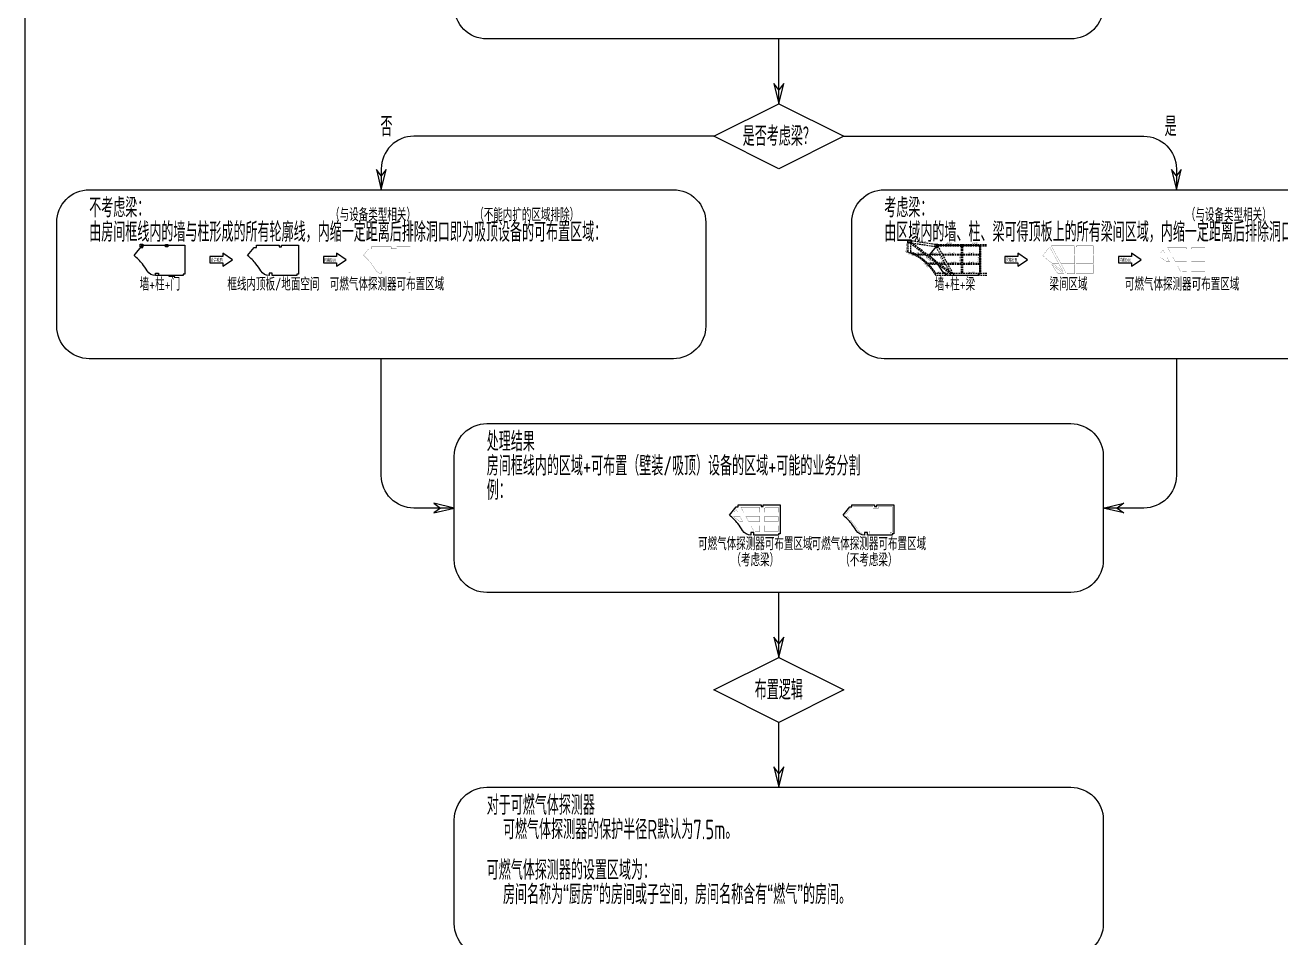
# Model space of a CAD drawing. Header units: millimetres. Extents: x -77018 to 517482, y 450785 to 1577285.
# Drawn here: x -77018 to 309946, y 732412 to 1013509 of the extents above; entities that cross this region are included whole.
import ezdxf
from ezdxf.enums import TextEntityAlignment as Align

# ---------------------------------------------------------------- set-up
doc = ezdxf.new("R2010")
doc.units = ezdxf.units.MM
doc.header["$LTSCALE"] = 1000
doc.linetypes.add('__覆盖_S20-tplt_TEN25IN7$0$DASHED', pattern=[0.75, 0.5, -0.25])
for name, color, linetype in [('C-SHET-SHET', 144, 'Continuous'), ('E-UNIV-DIAG', 2, 'Continuous'), ('E-UNIV-NOTE', 6, 'Continuous'), ('E-UNIV-REV', 6, 'Continuous'), ('S_BEAM', 4, '__覆盖_S20-tplt_TEN25IN7$0$DASHED'), ('S_BEAM_SECD', 142, '__覆盖_S20-tplt_TEN25IN7$0$DASHED'), ('S_BEAM_SECD_TEXT_HORZ', 9, 'Continuous'), ('S_BEAM_SECD_TEXT_VERT', 211, 'Continuous'), ('S_BEAM_TEXT_HORZ', 7, 'Continuous'), ('S_BEAM_TEXT_VERT', 41, 'Continuous'), ('可布置区域（吸顶）', 3, 'Continuous'), ('房间框线', 30, 'Continuous'), ('门窗框线', 114, 'Continuous')]:
    doc.layers.add(name, color=color, linetype=linetype)
doc.layers.add('柱子', color=7, linetype='Continuous', plot=False)
doc.styles.add('__覆盖_S20-tplt_TEN25IN7$0$TH-STYLE1', font='Tssdeng.shx', dxfattribs={"width": 0.7, "bigfont": 'Tssdchn.shx'})
doc.styles.add('TH-STYLE3', font='tssdeng.shx', dxfattribs={"width": 0.65, "bigfont": 'tssdchn.shx'})

msp = doc.modelspace()

# ---------------------------------------------------------------- linework, layer by layer
at = {"layer": 'C-SHET-SHET'}
msp.add_lwpolyline([(-77018, 1577285), (517482, 1577285), (517482, 450785), (-77018, 450785)], close=True, dxfattribs=at)
at = {"layer": 'E-UNIV-DIAG'}
for points in [[(245232, 1009285), (65232, 1009285, -0.4142136), (55232, 1019285), (55232, 1031285, -0.4142136), (65232, 1041285), (245232, 1041285, -0.4142136), (255232, 1031285), (255232, 1019285, -0.4142136)], [(122732, 910785), (-57268, 910785, -0.4142136), (-67268, 920785), (-67268, 952785, -0.4142136), (-57268, 962785), (122732, 962785, -0.4142136), (132732, 952785), (132732, 920785, -0.4142136)], [(367732, 910785), (187732, 910785, -0.4142136), (177732, 920785), (177732, 952785, -0.4142136), (187732, 962785), (367732, 962785, -0.4142136), (377732, 952785), (377732, 920785, -0.4142136)], [(245232, 838785), (65232, 838785, -0.4142136), (55232, 848785), (55232, 880785, -0.4142136), (65232, 890785), (245232, 890785, -0.4142136), (255232, 880785), (255232, 848785, -0.4142136)], [(245232, 726785), (65232, 726785, -0.4142136), (55232, 736785), (55232, 768785, -0.4142136), (65232, 778785), (245232, 778785, -0.4142136), (255232, 768785), (255232, 736785, -0.4142136)]]:
    msp.add_lwpolyline(points, format="xyb", close=True, dxfattribs=at)
for points in [[(155232, 989285), (155232, 1009285)], [(155232, 989285), (156732, 995561), (155232, 993561), (153732, 995561), (155232, 989285)], [(32732, 962785), (34232, 969061), (32732, 967061), (31232, 969061), (32732, 962785)], [(277732, 962785), (279232, 969061), (277732, 967061), (276232, 969061), (277732, 962785)], [(55232, 864785), (48956, 866285), (50956, 864785), (48956, 863285), (55232, 864785)], [(255232, 864785), (261508, 866285), (259508, 864785), (261508, 863285), (255232, 864785)], [(155232, 818785), (155232, 838785)], [(155232, 818785), (156732, 825061), (155232, 823061), (153732, 825061), (155232, 818785)], [(155232, 778785), (155232, 798785)], [(155232, 778785), (156732, 785061), (155232, 783061), (153732, 785061), (155232, 778785)]]:
    msp.add_lwpolyline(points, dxfattribs=at)
for points in [[(155232, 989285), (175232, 979285), (155232, 969285), (135232, 979285)], [(155232, 818785), (175232, 808785), (155232, 798785), (135232, 808785)]]:
    msp.add_lwpolyline(points, close=True, dxfattribs=at)
for points in [[(135232, 979285), (42732, 979285, 0.4142136), (32732, 969285), (32732, 962785)], [(175232, 979285), (267732, 979285, -0.4142136), (277732, 969285), (277732, 962785)], [(55232, 864785), (42732, 864785, -0.4142136), (32732, 874785), (32732, 910785)], [(277732, 910785), (277732, 874785, -0.4142136), (267732, 864785), (255232, 864785)]]:
    msp.add_lwpolyline(points, format="xyb", dxfattribs=at)
at = {"layer": 'E-UNIV-NOTE'}
for points in [[(-13105, 941268), (-16105, 943268), (-16105, 942268), (-20074, 942268), (-20074, 940268), (-16105, 940268), (-16105, 939268), (-13105, 941268)], [(21895, 941268), (18895, 943268), (18895, 942268), (14926, 942268), (14926, 940268), (18895, 940268), (18895, 939268), (21895, 941268)], [(231895, 941268), (228895, 943268), (228895, 942268), (224926, 942268), (224926, 940268), (228895, 940268), (228895, 939268), (231895, 941268)], [(266895, 941268), (263895, 943268), (263895, 942268), (259926, 942268), (259926, 940268), (263895, 940268), (263895, 939268), (266895, 941268)]]:
    msp.add_lwpolyline(points, dxfattribs=at)
at = {"layer": 'E-UNIV-REV', "const_width": 50}
for points in [[(238763, 945068), (238596, 945068), (236830, 942918), (239932, 942918)], [(246432, 945218), (246282, 945218), (246282, 945518), (239232, 945518), (239232, 945461), (240615, 942918), (246432, 942918)], [(252082, 945518), (246982, 945518), (246982, 945218), (246832, 945218), (246832, 942918), (252082, 942918)], [(246432, 942618), (240778, 942618), (242138, 940118), (246432, 940118)], [(252082, 942618), (246832, 942618), (246832, 940118), (252082, 940118)], [(241618, 939818), (239937, 939818), (242796, 937653)], [(246432, 939818), (242301, 939818), (243742, 937168), (244082, 937168), (244082, 937018), (246432, 937018)], [(252082, 939818), (246832, 939818), (246832, 937018), (252082, 937018)]]:
    msp.add_lwpolyline(points, close=True, dxfattribs=at)
for points in [[(240095, 942618), (236584, 942618), (236550, 942576, -0.0221466), (237766, 941463), (239541, 940118), (241455, 940118)], [(239275, 939818), (239230, 939818, -0.0323281), (240606, 937826, 0.0902859), (241315, 937018), (242971, 937018)]]:
    msp.add_lwpolyline(points, format="xyb", close=True, dxfattribs=at)
at = {"layer": 'S_BEAM'}
for p, q in [((195032, 946418), (195032, 943595)), ((203432, 945272), (195407, 946418)), ((208182, 936858), (195563, 946418)), ((195832, 946418), (195832, 943283)), ((203432, 945979), (195882, 947058)), ((208435, 937168), (195882, 946678)), ((203681, 945218), (208182, 936943)), ((203882, 945915), (204232, 945865)), ((204232, 945918, 0), (211282, 945918, 0)), ((204232, 945518, 0), (211282, 945518, 0)), ((204232, 945461), (208742, 937168)), ((211432, 945218, 0), (211432, 937018, 0)), ((211832, 945218, 0), (211832, 937018, 0)), ((211982, 945918, 0), (219332, 945918, 0)), ((211982, 945518, 0), (219332, 945518, 0)), ((208182, 937018), (203283, 937018)), ((219332, 937018), (209082, 937018)), ((208182, 936418), (203645, 936418)), ((219332, 936418), (209082, 936418))]:
    msp.add_line(p, q, dxfattribs=at)
at = {"layer": 'S_BEAM_SECD'}
for p, q in [((217082, 945518), (217082, 937018)), ((217382, 945518), (217382, 937018)), ((200183, 942918), (196639, 942918)), ((200579, 942618), (197227, 942618)), ((204932, 942918), (200845, 942918)), ((205095, 942618), (201241, 942618)), ((211432, 942918), (205615, 942918)), ((211432, 942618), (205778, 942618)), ((217082, 942918), (211832, 942918)), ((217082, 942618), (211832, 942618)), ((203879, 940118), (200705, 940118)), ((204275, 939818), (201017, 939818)), ((206455, 940118), (204541, 940118)), ((206618, 939818), (204937, 939818)), ((211432, 940118), (207138, 940118)), ((211432, 939818), (207301, 939818)), ((217082, 940118), (211832, 940118)), ((217082, 939818), (211832, 939818))]:
    msp.add_line(p, q, dxfattribs=at)
for centre, radius, start, end in [((189458, 928148), 16422, 30.2411, 72.60745), ((189474, 928160), 16806, 61.42392, 67.76549), ((189474, 928160), 16706, 31.60574, 59.93806)]:
    msp.add_arc(centre, radius, start, end, dxfattribs=at)
at = {"layer": '可布置区域（吸顶）', "const_width": 50}
for points in [[(41182, 936868), (34582, 936868), (34582, 937668), (32682, 937668), (32682, 936918, -0.2107164), (31035, 938083, 0.0349117), (29498, 940284, 0.0237031), (28271, 941664, 0.0184713), (27246, 942637), (28832, 944568), (29732, 944568), (29732, 945218), (35782, 945218), (35782, 944718), (37482, 944718), (37482, 945218), (41682, 945218), (41682, 937318), (41182, 937318)], [(274798, 942118), (272811, 942118, -0.0051905), (273095, 941841), (274709, 940618), (275614, 940618)], [(189658, 856914), (183058, 856914), (183058, 857714), (181158, 857714), (181158, 856964, -0.2107164), (179510, 858129, 0.0349117), (177974, 860329, 0.0237031), (176746, 861710, 0.0184713), (175722, 862682), (177308, 864614), (178208, 864614), (178208, 865264), (184258, 865264), (184258, 864764), (185958, 864764), (185958, 865264), (190158, 865264), (190158, 857364), (189658, 857364)], [(143273, 862164), (141287, 862164, -0.0051905), (141571, 861887), (143185, 860664), (144089, 860664)]]:
    msp.add_lwpolyline(points, format="xyb", close=True, dxfattribs=at)
for points in [[(273611, 944300), (272888, 943418), (274091, 943418)], [(280932, 944718), (280782, 944718), (280782, 945018), (275042, 945018), (275912, 943418), (280932, 943418)], [(286582, 945018), (282482, 945018), (282482, 944718), (282332, 944718), (282332, 943418), (286582, 943418)], [(280932, 942118), (276619, 942118), (277435, 940618), (280932, 940618)], [(286582, 942118), (282332, 942118), (282332, 940618), (286582, 940618)], [(280932, 939318), (278142, 939318), (279040, 937668), (279582, 937668), (279582, 937518), (280932, 937518)], [(286582, 939318), (282332, 939318), (282332, 937518), (286582, 937518)], [(142087, 864345), (141363, 863464), (142566, 863464)], [(149408, 864764), (149258, 864764), (149258, 865064), (143517, 865064), (144388, 863464), (149408, 863464)], [(155058, 865064), (150958, 865064), (150958, 864764), (150808, 864764), (150808, 863464), (155058, 863464)], [(149408, 862164), (145095, 862164), (145910, 860664), (149408, 860664)], [(149408, 859364), (146618, 859364), (147515, 857714), (148058, 857714), (148058, 857564), (149408, 857564)], [(155058, 862164), (150808, 862164), (150808, 860664), (155058, 860664)], [(155058, 859364), (150808, 859364), (150808, 857564), (155058, 857564)]]:
    msp.add_lwpolyline(points, close=True, dxfattribs=at)
at = {"layer": '房间框线'}
for points in [[(-40871, 945718), (-27818, 945718), (-27818, 936818), (-28318, 936818), (-28318, 936368), (-36821, 936368, -0.2635596), (-39394, 937826, 0.0349117), (-40891, 939969, 0.0237031), (-42087, 941315, 0.0249509), (-43450, 942576)], [(6682, 936368), (-918, 936368), (-918, 937168), (-1818, 937168), (-1818, 936368), (-1821, 936368, -0.2635596), (-4394, 937826, 0.0349117), (-5891, 939969, 0.0237031), (-7087, 941315, 0.0249509), (-8450, 942576), (-6404, 945068), (-5768, 945068), (-5768, 945718), (1282, 945718), (1282, 945218), (1982, 945218), (1982, 945718), (7182, 945718), (7182, 936818), (6682, 936818)], [(204129, 945718), (217182, 945718), (217182, 936818), (216682, 936818), (216682, 936368), (208179, 936368, -0.2635596), (205606, 937826, 0.0349117), (204109, 939969, 0.0237031), (202913, 941315, 0.0249509), (201550, 942576)], [(155158, 856414), (147558, 856414), (147558, 857214), (146658, 857214), (146658, 856414), (146654, 856414, -0.2635596), (144081, 857872, 0.0349117), (142585, 860015, 0.0237031), (141389, 861360, 0.0249509), (140025, 862622), (142071, 865114), (142708, 865114), (142708, 865764), (149758, 865764), (149758, 865264), (150458, 865264), (150458, 865764), (155658, 865764), (155658, 856864), (155158, 856864)], [(190158, 856414), (182558, 856414), (182558, 857214), (181658, 857214), (181658, 856414), (181654, 856414, -0.2635596), (179081, 857872, 0.0349117), (177585, 860015, 0.0237031), (176389, 861360, 0.0249509), (175025, 862622), (177071, 865114), (177708, 865114), (177708, 865764), (184758, 865764), (184758, 865264), (185458, 865264), (185458, 865764), (190658, 865764), (190658, 856864), (190158, 856864)]]:
    msp.add_lwpolyline(points, format="xyb", close=True, dxfattribs=at)
at = {"layer": '柱子'}
for points in [[(-40768, 945918), (-41568, 945918), (-41568, 946068), (-40768, 946068), (-40768, 945918)], [(-41568, 945918), (-40768, 945918), (-40768, 945218), (-41568, 945218)], [(-40768, 945218), (-41568, 945218), (-41568, 945068), (-40768, 945068), (-40768, 945218)], [(-33718, 945918), (-33018, 945918), (-33018, 945218), (-33718, 945218)], [(194982, 947418), (195982, 947418), (195982, 946418), (194982, 946418)], [(194982, 947118), (195882, 947118), (195882, 946418), (194982, 946418)], [(194982, 947118), (195882, 947118), (195882, 946418), (194982, 946418)], [(204232, 945918), (203432, 945918), (203432, 946068), (204232, 946068), (204232, 945918)], [(203432, 945918), (204232, 945918), (204232, 945218), (203432, 945218)], [(204232, 945218), (203432, 945218), (203432, 945068), (204232, 945068), (204232, 945218)], [(211282, 945918), (211982, 945918), (211982, 945218), (211282, 945218)], [(-36818, 937168), (-35918, 937168), (-35918, 936368), (-36818, 936368)], [(208182, 937168), (209082, 937168), (209082, 936368), (208182, 936368)]]:
    msp.add_lwpolyline(points, close=True, dxfattribs=at)
at = {"layer": '门窗框线'}
msp.add_lwpolyline([(-30898, 936368), (-32698, 936368), (-32698, 936168), (-30898, 936168)], close=True, dxfattribs=at)

# ---------------------------------------------------------------- texts
at = {"layer": 'E-UNIV-NOTE', "style": 'TH-STYLE3', "width": 0.65}
for s, p in [('否', (32486, 982285)), ('是', (274108, 982285)), ('不考虑梁：', (-57268, 957285)), ('考虑梁：', (187732, 957285)), ('由房间框线内的墙与柱形成的所有轮廓线，内缩一定距离后排除洞口即为吸顶设备的可布置区域：', (-57268, 949785)), ('由区域内的墙、柱、梁可得顶板上的所有梁间区域，内缩一定距离后排除洞口即为吸顶设备的可布置区域：', (187732, 949785)), ('处理结果', (65232, 885285)), ('房间框线内的区域+可布置（壁装/吸顶）设备的区域+可能的业务分割', (65232, 877785)), ('例：', (65232, 870285)), ('对于可燃气体探测器', (65232, 773285)), ('可燃气体探测器的保护半径R默认为7.5m。', (70232, 765785)), ('可燃气体探测器的设置区域为：', (65232, 753285)), ('房间名称为“厨房”的房间或子空间，房间名称含有“燃气”的房间。', (70232, 745785))]:
    msp.add_text(s, height=6000, dxfattribs=at).set_placement(p, align=Align.MIDDLE_LEFT)
for s, p in [('是否考虑梁？', (155232, 979285)), ('布置逻辑', (155232, 808785))]:
    msp.add_text(s, height=6000, dxfattribs=at).set_placement(p, align=Align.MIDDLE_CENTER)
at = {"layer": 'E-UNIV-NOTE', "style": 'TH-STYLE3', "width": 0.7}
for s, height, p in [('（与设备类型相关）', 4000, (30189, 955333)), ('（不能内扩的区域排除）', 4000, (77538, 955333)), ('（与设备类型相关）', 4000, (293880, 955333)), ('合并轮廓', 1000, (-17996, 941268)), ('内缩500', 1000, (17004, 941268)), ('梁格分割', 1000, (227004, 941268)), ('内缩500', 1000, (262004, 941268)), ('墙+柱+门', 4000, (-35496, 933963)), ('框线内顶板/地面空间', 4000, (-496, 933963)), ('可燃气体探测器可布置区域', 4000, (34504, 933963)), ('墙+柱+梁', 4000, (209504, 933963)), ('梁间区域', 4000, (244504, 933963)), ('可燃气体探测器可布置区域', 4000, (279504, 933963)), ('可燃气体探测器可布置区域', 4000, (147980, 854008)), ('可燃气体探测器可布置区域', 4000, (182980, 854008)), ('（考虑梁）', 4000, (147980, 849008)), ('（不考虑梁）', 4000, (182980, 849008))]:
    msp.add_text(s, height=height, dxfattribs=at).set_placement(p, align=Align.MIDDLE)
at = {"layer": 'S_BEAM_SECD_TEXT_HORZ', "style": '__覆盖_S20-tplt_TEN25IN7$0$TH-STYLE1', "width": 0.7}
for p in [(197714, 942918), (201674, 940118), (202298, 942918), (204665, 940118), (207551, 942918), (208359, 940118), (213671, 942918), (213671, 940118)]:
    msp.add_text('300×600', height=450, rotation=0.00002, dxfattribs=at).set_placement(p, align=Align.BOTTOM_LEFT)
at = {"layer": 'S_BEAM_SECD_TEXT_VERT', "style": '__覆盖_S20-tplt_TEN25IN7$0$TH-STYLE1', "width": 0.7}
for s, rotation, p in [('400×700', 154.19385, (196817, 942831, 0)), ('300×700', 90.00002, (217082, 940380)), ('300×700', 136.05591, (201501, 939318, 0))]:
    msp.add_text(s, height=450, rotation=rotation, dxfattribs=at).set_placement(p, align=Align.BOTTOM_LEFT)
at = {"layer": 'S_BEAM_TEXT_HORZ', "style": '__覆盖_S20-tplt_TEN25IN7$0$TH-STYLE1', "width": 0.7}
for s, rotation, p in [('700×1200', 351.69121, (198896, 946627)), ('400×700', 359.82153, (206765, 945918, 0)), ('400×700', 359.82153, (214815, 945918, 0)), ('600×700/1000', 359.82153, (203971, 937018)), ('600×1000', 359.82153, (213683, 937018))]:
    msp.add_text(s, height=450, rotation=rotation, dxfattribs=at).set_placement(p, align=Align.BOTTOM_LEFT)
at = {"layer": 'S_BEAM_TEXT_VERT', "style": '__覆盖_S20-tplt_TEN25IN7$0$TH-STYLE1', "width": 0.7}
for s, rotation, p in [('800×800/1000', 90.00002, (195033, 943383)), ('400×700', 143.76515, (202321, 941299)), ('600×700', 118.07019, (206142, 940694)), ('400×700', 90.00002, (211432, 940464, 0))]:
    msp.add_text(s, height=450, rotation=rotation, dxfattribs=at).set_placement(p, align=Align.BOTTOM_LEFT)

doc.saveas('drawing.dxf')
